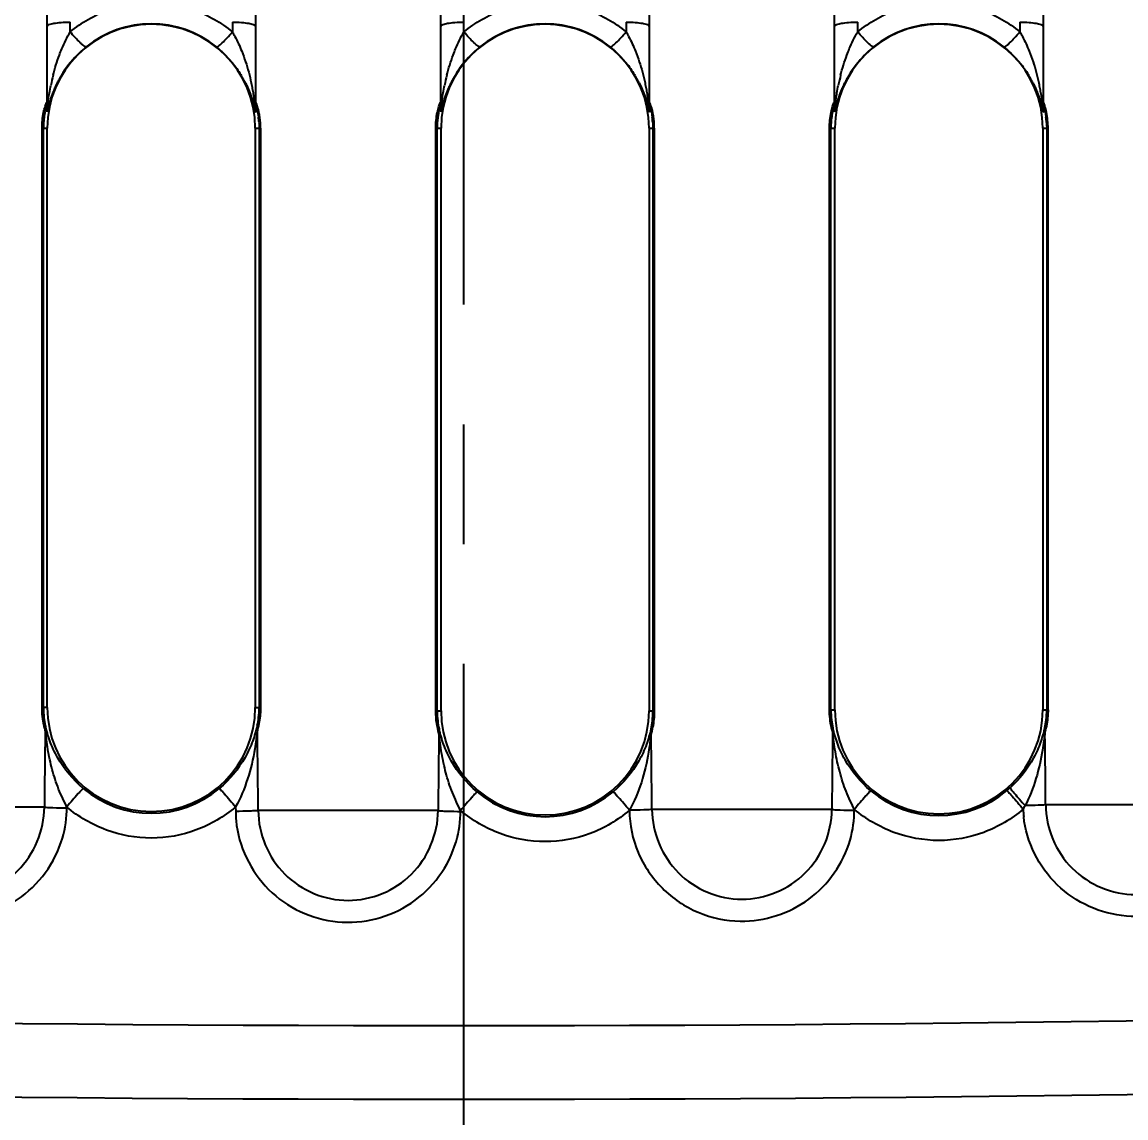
# Model space of a CAD drawing. Header units: millimetres. Extents: x 1147 to 12155, y -6137 to -4403.
# Drawn here: x 4084.55 to 4132.47, y -5401.77 to -5354.21 of the extents above; entities that cross this region are included whole.
import ezdxf

# ---------------------------------------------------------------- set-up
doc = ezdxf.new("R2010")
doc.units = ezdxf.units.MM
doc.header["$LTSCALE"] = 16.335
doc.header["$PDMODE"] = 3
doc.header["$PDSIZE"] = 0.3125
doc.linetypes.add('CENTER', pattern=[0.6, 0.375, -0.075, 0.075, -0.075])
doc.linetypes.add('HIDDEN', pattern=[0.2, 0.1, -0.1])
doc.layers.get('0').update_dxf_attribs({"linetype": 'CONTINUOUS'})
doc.layers.get('Defpoints').update_dxf_attribs({"linetype": 'CONTINUOUS'})
doc.layers.add('DEFAULT_2', color=8, linetype='HIDDEN')
doc.styles.get("Standard").update_dxf_attribs({"font": 'txt', "width": 0.8})
doc.dimstyles.get("Standard").update_dxf_attribs({"dimtxt": 0.15625, "dimasz": 0.1875, "dimexe": 0.125, "dimexo": 0.0625, "dimtad": 0, "dimtih": 1, "dimtoh": 1, "dimdsep": 46, "dimtxsty": 'Standard', "dimcen": 0.09, "dimadec": 0, "dimazin": 0, "dimtp": 0.01, "dimtm": 0.01, "dimtfac": 1, "dimtofl": 0, "dimtmove": 0, "dimatfit": 3, "dimfxl": 0, "dimtolj": 1, "dimarcsym": 0})

# ---------------------------------------------------------------- blocks, each defined once
blk = doc.blocks.new('*D706')
at = {"color": 4, "lineweight": -2}
blk.add_line((4382.928, -5433.772), (4392.478, -5433.772), dxfattribs=at)
at = {"layer": 'Defpoints', "color": 0}
for p in [(4103.729, -5263.772), (4382.866, -5433.772), (4392.478, -5433.772)]:
    blk.add_point(p, dxfattribs=at)
at = {"color": 6, "insert": (4405.811, -5433.772), "char_height": 8, "attachment_point": 5}
blk.add_mtext('\\A1;170.00', dxfattribs=at)
blk = doc.blocks.new('*D707')
at = {"color": 4, "lineweight": -2}
blk.add_line((4359.791, -5468.772), (4392.478, -5468.772), dxfattribs=at)
at = {"layer": 'Defpoints', "color": 0}
for p in [(4103.729, -5263.772), (4359.729, -5468.772), (4392.478, -5468.772)]:
    blk.add_point(p, dxfattribs=at)
at = {"color": 6, "insert": (4406.878, -5468.772), "char_height": 8, "attachment_point": 5}
blk.add_mtext('\\A1;205.00', dxfattribs=at)
blk = doc.blocks.new('*D708')
at = {"color": 4, "lineweight": -2}
blk.add_line((4103.729, -5496.244), (4103.729, -5513.096), dxfattribs=at)
at = {"layer": 'Defpoints', "color": 0}
for p in [(4103.729, -5263.772), (4103.729, -5496.181), (4103.729, -5513.096)]:
    blk.add_point(p, dxfattribs=at)
at = {"color": 6, "insert": (4103.729, -5521.096), "char_height": 8, "attachment_point": 5, "rotation": 90}
blk.add_mtext('\\A1;0.00', dxfattribs=at)
blk = doc.blocks.new('*D709')
at = {"color": 4, "lineweight": -2}
blk.add_line((4348.729, -5479.834), (4348.729, -5513.096), dxfattribs=at)
at = {"layer": 'Defpoints', "color": 0}
for p in [(4103.729, -5263.772), (4348.729, -5479.772), (4348.729, -5513.096)]:
    blk.add_point(p, dxfattribs=at)
at = {"color": 6, "insert": (4348.729, -5528.03), "char_height": 8, "attachment_point": 5, "rotation": 90}
blk.add_mtext('\\A1;245.00', dxfattribs=at)
blk = doc.blocks.new('*D710')
at = {"color": 4, "lineweight": -2}
blk.add_line((4213.729, -5274.535), (4213.729, -5513.096), dxfattribs=at)
at = {"layer": 'Defpoints', "color": 0}
for p in [(4103.729, -5263.772), (4213.729, -5274.473), (4213.729, -5513.096)]:
    blk.add_point(p, dxfattribs=at)
at = {"color": 6, "insert": (4213.729, -5525.363), "char_height": 8, "attachment_point": 5, "rotation": 90}
blk.add_mtext('\\A1;110.00', dxfattribs=at)
blk = doc.blocks.new('*D717')
at = {"color": 4, "lineweight": -2}
blk.add_line((3824.529, -5433.772), (3814.98, -5433.772), dxfattribs=at)
at = {"layer": 'Defpoints', "color": 0}
for p in [(4103.729, -5263.772), (3814.98, -5433.772), (3824.592, -5433.772)]:
    blk.add_point(p, dxfattribs=at)
at = {"color": 6, "insert": (3801.647, -5433.772), "char_height": 8, "attachment_point": 5}
blk.add_mtext('\\A1;170.00', dxfattribs=at)
blk = doc.blocks.new('*D718')
at = {"color": 4, "lineweight": -2}
blk.add_line((3847.666, -5468.772), (3814.98, -5468.772), dxfattribs=at)
at = {"layer": 'Defpoints', "color": 0}
for p in [(4103.729, -5263.772), (3814.98, -5468.772), (3847.729, -5468.772)]:
    blk.add_point(p, dxfattribs=at)
at = {"color": 6, "insert": (3800.58, -5468.772), "char_height": 8, "attachment_point": 5}
blk.add_mtext('\\A1;205.00', dxfattribs=at)
blk = doc.blocks.new('*D719')
at = {"color": 4, "lineweight": -2}
blk.add_line((3858.729, -5479.834), (3858.729, -5513.096), dxfattribs=at)
at = {"layer": 'Defpoints', "color": 0}
for p in [(4103.729, -5263.772), (3858.729, -5479.772), (3858.729, -5513.096)]:
    blk.add_point(p, dxfattribs=at)
at = {"color": 6, "insert": (3858.729, -5528.03), "char_height": 8, "attachment_point": 5, "rotation": 90}
blk.add_mtext('\\A1;245.00', dxfattribs=at)
blk = doc.blocks.new('*D720')
at = {"color": 4, "lineweight": -2}
blk.add_line((3993.729, -5274.535), (3993.729, -5513.096), dxfattribs=at)
at = {"layer": 'Defpoints', "color": 0}
for p in [(4103.729, -5263.772), (3993.729, -5274.473), (3993.729, -5513.096)]:
    blk.add_point(p, dxfattribs=at)
at = {"color": 6, "insert": (3993.729, -5525.363), "char_height": 8, "attachment_point": 5, "rotation": 90}
blk.add_mtext('\\A1;110.00', dxfattribs=at)

msp = doc.modelspace()

# ---------------------------------------------------------------- linework, layer by layer
at = {"color": 1, "linetype": 'CENTER', "ltscale": 4.241886}
msp.add_line((4103.729, -5532.772), (4103.729, -4991.772), dxfattribs=at)
at = {"color": 7, "linetype": 'Continuous'}
for p, q in [((4085.63, -5357.931), (4085.63, -5354.391)), ((4086.635, -5354.634), (4086.635, -5354.211)), ((4093.674, -5354.211), (4093.674, -5354.634)), ((4094.679, -5354.391), (4094.679, -5357.931)), ((4102.723, -5357.931), (4102.723, -5354.391)), ((4103.729, -5354.634), (4103.729, -5354.211)), ((4110.767, -5354.211), (4110.767, -5354.634)), ((4111.773, -5354.391), (4111.773, -5357.931)), ((4119.817, -5357.931), (4119.817, -5354.391)), ((4120.822, -5354.634), (4120.822, -5354.211)), ((4127.861, -5354.211), (4127.861, -5354.634)), ((4128.866, -5354.391), (4128.866, -5357.931)), ((4085.411, -5358.819), (4085.641, -5358.819)), ((4085.411, -5383.956), (4085.411, -5358.819)), ((4085.47, -5383.956), (4085.47, -5358.819)), ((4085.641, -5383.956), (4085.641, -5358.819)), ((4094.668, -5358.819), (4094.898, -5358.819)), ((4094.668, -5358.819), (4094.668, -5383.956)), ((4094.84, -5358.819), (4094.84, -5383.956)), ((4094.898, -5358.819), (4094.898, -5383.956)), ((4102.505, -5358.819), (4102.734, -5358.819)), ((4102.505, -5384.107), (4102.505, -5358.819)), ((4102.563, -5384.107), (4102.563, -5358.819)), ((4102.734, -5384.107), (4102.734, -5358.819)), ((4111.762, -5358.819), (4111.992, -5358.819)), ((4111.762, -5358.819), (4111.762, -5384.107)), ((4111.933, -5358.819), (4111.933, -5384.107)), ((4111.992, -5358.819), (4111.992, -5384.107)), ((4119.598, -5358.819), (4119.828, -5358.819)), ((4119.598, -5384.057), (4119.598, -5358.819)), ((4119.657, -5384.057), (4119.657, -5358.819)), ((4119.828, -5384.057), (4119.828, -5358.819)), ((4128.855, -5358.819), (4129.085, -5358.819)), ((4128.855, -5358.819), (4128.855, -5384.057)), ((4129.027, -5358.819), (4129.027, -5384.057)), ((4129.085, -5384.058), (4129.085, -5358.819)), ((4085.641, -5383.956), (4085.411, -5383.956)), ((4094.668, -5383.956), (4094.898, -5383.956)), ((4102.505, -5384.107), (4102.734, -5384.107)), ((4111.762, -5384.107), (4111.992, -5384.107)), ((4119.598, -5384.057), (4119.828, -5384.057)), ((4128.855, -5384.057), (4129.085, -5384.057)), ((4085.515, -5388.28), (4077.702, -5388.28)), ((4093.817, -5388.27), (4093.819, -5388.468)), ((4102.607, -5388.431), (4094.796, -5388.431)), ((4119.701, -5388.38), (4111.889, -5388.38)), ((4136.794, -5388.179), (4128.982, -5388.179))]:
    msp.add_line(p, q, dxfattribs=at)
for centre, radius, start, end in [((4090.155, -5358.819), 4.514, 0, 180), ((4090.155, -5358.766), 4.481, 50.8647, 129.1354), ((4107.248, -5358.819), 4.514, 0, 180), ((4107.248, -5358.766), 4.481, 50.8647, 129.1354), ((4124.342, -5358.819), 4.514, 0, 180), ((4124.342, -5358.766), 4.481, 50.8647, 129.1354), ((4094.966, -5358.815), 9.359, 165.7973, 168.558), ((4112.059, -5358.815), 9.359, 165.7973, 168.558), ((4129.153, -5358.815), 9.359, 165.7973, 168.558), ((4084.595, -5357.706), 1.035, 348.0413, 359.9855), ((4095.714, -5357.706), 1.035, 180.0136, 191.9603), ((4101.688, -5357.706), 1.035, 348.0413, 359.9855), ((4112.807, -5357.706), 1.035, 180.0136, 191.9603), ((4118.782, -5357.706), 1.035, 348.0413, 359.9855), ((4129.901, -5357.706), 1.035, 180.0136, 191.9603), ((4061.458, -5358.996), 24.174, 2.1155, 2.5502), ((4084.637, -5357.932), 0.993, 350.095, 0.0839), ((4095.688, -5357.93), 1.008, 180.0609, 189.8902), ((4119.949, -5359.037), 25.272, 177.7374, 177.8828), ((4117.77, -5358.95), 23.091, 177.4423, 177.7382), ((4090.81, -5358.849), 4.031, 4.0408, 7.3098), ((4078.551, -5358.996), 24.174, 2.1155, 2.5502), ((4101.731, -5357.932), 0.993, 350.095, 0.0839), ((4112.781, -5357.93), 1.008, 180.0609, 189.8902), ((4137.043, -5359.037), 25.272, 177.7374, 177.8828), ((4134.863, -5358.95), 23.091, 177.4423, 177.7382), ((4107.903, -5358.849), 4.031, 4.0408, 7.3098), ((4095.645, -5358.996), 24.174, 2.1155, 2.5502), ((4118.824, -5357.932), 0.993, 350.095, 0.0839), ((4129.875, -5357.93), 1.008, 180.0609, 189.8902), ((4154.136, -5359.037), 25.272, 177.7374, 177.8828), ((4151.957, -5358.95), 23.091, 177.4423, 177.7382), ((4124.997, -5358.849), 4.031, 4.0408, 7.3098), ((4090.155, -5383.956), 4.514, 180, 0), ((4107.248, -5384.107), 4.514, 180, 0), ((4124.342, -5384.057), 4.514, 180, 0), ((4705.493, -5393.127), 619.998, 179.241618, 179.552033), ((3477.108, -5393.142), 617.706, 0.437041, 0.762419), ((4712.598, -5393.097), 610.008, 179.245977, 179.561755), ((3500.764, -5393.099), 611.142, 0.442355, 0.75288), ((4727.06, -5392.996), 607.377, 179.24739, 179.564618), ((3520.127, -5392.949), 608.873, 0.448827, 0.746627), ((4090.155, -5383.966), 4.58, 229.8563, 310.1252), ((4124.342, -5384.066), 4.581, 229.8667, 310.1917), ((4123.99, -5383.653), 5.123, 310.2128, 312.2747), ((4107.248, -5384.116), 4.58, 229.8594, 310.1906), ((4097.923, -5388.522), 4.105, 179.2425, 184.9153), ((4123.755, -5386.034), 4.852, 331.2054, 333.2693), ((4132.264, -5388.276), 4.258, 181.2646, 185.6462), ((4103.729, -3398.597), 1999.166, 265.604566, 274.395434), ((4103.729, -3398.597), 2002.364, 265.604565, 274.395435), ((4103.729, -3398.597), 2006.619, 265.604565, 274.395435), ((4103.729, -3398.597), 2007.606, 265.604565, 274.395435)]:
    msp.add_arc(centre, radius, start, end, dxfattribs=at)
for points, knots in [([(4085.63, -5354.391), (4085.63, -5352.536), (4085.579, -5348.817), (4085.535, -5343.234), (4085.579, -5337.65), (4085.63, -5333.931), (4085.63, -5332.076)], [0, 0, 0, 0, 0.249311, 0.500002, 0.750674, 1, 1, 1, 1]), ([(4094.679, -5332.076), (4094.679, -5333.931), (4094.73, -5337.65), (4094.774, -5343.234), (4094.73, -5348.817), (4094.679, -5352.536), (4094.679, -5354.391)], [0, 0, 0, 0, 0.249324, 0.499998, 0.750687, 1, 1, 1, 1]), ([(4102.723, -5354.391), (4102.723, -5352.536), (4102.673, -5348.817), (4102.629, -5343.234), (4102.673, -5337.65), (4102.723, -5333.931), (4102.723, -5332.076)], [0, 0, 0, 0, 0.249311, 0.500002, 0.750674, 1, 1, 1, 1]), ([(4111.773, -5332.076), (4111.773, -5333.931), (4111.823, -5337.65), (4111.867, -5343.234), (4111.824, -5348.817), (4111.773, -5352.536), (4111.773, -5354.391)], [0, 0, 0, 0, 0.249324, 0.499998, 0.750687, 1, 1, 1, 1]), ([(4119.817, -5354.391), (4119.817, -5352.536), (4119.766, -5348.817), (4119.722, -5343.234), (4119.766, -5337.65), (4119.817, -5333.931), (4119.817, -5332.076)], [0, 0, 0, 0, 0.249311, 0.500002, 0.750674, 1, 1, 1, 1]), ([(4128.866, -5332.076), (4128.866, -5333.931), (4128.917, -5337.65), (4128.961, -5343.234), (4128.917, -5348.817), (4128.866, -5352.536), (4128.866, -5354.391)], [0, 0, 0, 0, 0.249325, 0.5, 0.750675, 1, 1, 1, 1]), ([(4086.635, -5354.634), (4087.122, -5354.231), (4088.246, -5353.586), (4090.155, -5353.252), (4092.063, -5353.586), (4093.187, -5354.231), (4093.674, -5354.634)], [0, 0, 0, 0, 0.249605, 0.500006, 0.750405, 1, 1, 1, 1]), ([(4103.729, -5354.634), (4104.216, -5354.231), (4105.34, -5353.586), (4107.248, -5353.252), (4109.157, -5353.586), (4110.28, -5354.231), (4110.767, -5354.634)], [0, 0, 0, 0, 0.249605, 0.500006, 0.750405, 1, 1, 1, 1]), ([(4120.822, -5354.634), (4121.309, -5354.231), (4122.433, -5353.586), (4124.342, -5353.252), (4126.25, -5353.586), (4127.374, -5354.231), (4127.861, -5354.634)], [0, 0, 0, 0, 0.249605, 0.500006, 0.750405, 1, 1, 1, 1]), ([(4085.63, -5354.391), (4085.63, -5354.354), (4085.76, -5354.295), (4085.948, -5354.256), (4086.267, -5354.218), (4086.502, -5354.211), (4086.635, -5354.211)], [0, 0, 0, 0, 0.105188, 0.315079, 0.615704, 1, 1, 1, 1]), ([(4093.674, -5354.211), (4093.807, -5354.211), (4094.042, -5354.218), (4094.362, -5354.256), (4094.549, -5354.295), (4094.679, -5354.354), (4094.679, -5354.391)], [0, 0, 0, 0, 0.384296, 0.684921, 0.894812, 1, 1, 1, 1]), ([(4102.723, -5354.391), (4102.723, -5354.354), (4102.853, -5354.295), (4103.041, -5354.256), (4103.361, -5354.218), (4103.595, -5354.211), (4103.729, -5354.211)], [0, 0, 0, 0, 0.105188, 0.315079, 0.615704, 1, 1, 1, 1]), ([(4110.767, -5354.211), (4110.901, -5354.211), (4111.136, -5354.218), (4111.455, -5354.256), (4111.643, -5354.295), (4111.773, -5354.354), (4111.773, -5354.391)], [0, 0, 0, 0, 0.384296, 0.684921, 0.894812, 1, 1, 1, 1]), ([(4119.817, -5354.391), (4119.817, -5354.354), (4119.947, -5354.295), (4120.135, -5354.256), (4120.454, -5354.218), (4120.689, -5354.211), (4120.822, -5354.211)], [0, 0, 0, 0, 0.105188, 0.315079, 0.615704, 1, 1, 1, 1]), ([(4127.861, -5354.211), (4127.994, -5354.211), (4128.229, -5354.218), (4128.549, -5354.256), (4128.736, -5354.295), (4128.866, -5354.354), (4128.866, -5354.391)], [0, 0, 0, 0, 0.384296, 0.684921, 0.894812, 1, 1, 1, 1]), ([(4086.166, -5355.64), (4086.199, -5355.551), (4086.336, -5355.207), (4086.498, -5354.872), (4086.635, -5354.634)], [0, 0, 0, 0, 0.256402, 1, 1, 1, 1]), ([(4087.326, -5355.29), (4087.314, -5355.293), (4087.278, -5355.277), (4087.223, -5355.241), (4087.147, -5355.179), (4087.018, -5355.059), (4086.844, -5354.875), (4086.705, -5354.717), (4086.635, -5354.634)], [0, 0, 0, 0, 0.038918, 0.110645, 0.213333, 0.343086, 0.66087, 1, 1, 1, 1]), ([(4092.983, -5355.29), (4092.994, -5355.293), (4093.026, -5355.281), (4093.076, -5355.249), (4093.147, -5355.192), (4093.275, -5355.076), (4093.454, -5354.888), (4093.599, -5354.723), (4093.674, -5354.634)], [0, 0, 0, 0, 0.034384, 0.097734, 0.191301, 0.314583, 0.635993, 1, 1, 1, 1]), ([(4093.674, -5354.634), (4093.712, -5354.699), (4093.862, -5354.973), (4093.993, -5355.258), (4094.081, -5355.478)], [0, 0, 0, 0, 0.242865, 1, 1, 1, 1]), ([(4103.26, -5355.64), (4103.293, -5355.551), (4103.429, -5355.207), (4103.591, -5354.872), (4103.729, -5354.634)], [0, 0, 0, 0, 0.256402, 1, 1, 1, 1]), ([(4104.42, -5355.29), (4104.408, -5355.293), (4104.372, -5355.277), (4104.316, -5355.241), (4104.24, -5355.179), (4104.111, -5355.059), (4103.937, -5354.875), (4103.799, -5354.717), (4103.729, -5354.634)], [0, 0, 0, 0, 0.038918, 0.110645, 0.213333, 0.343086, 0.66087, 1, 1, 1, 1]), ([(4110.077, -5355.29), (4110.087, -5355.293), (4110.119, -5355.281), (4110.17, -5355.249), (4110.241, -5355.192), (4110.368, -5355.076), (4110.547, -5354.888), (4110.692, -5354.723), (4110.767, -5354.634)], [0, 0, 0, 0, 0.034384, 0.097734, 0.191301, 0.314583, 0.635993, 1, 1, 1, 1]), ([(4110.767, -5354.634), (4110.805, -5354.699), (4110.956, -5354.973), (4111.086, -5355.258), (4111.174, -5355.478)], [0, 0, 0, 0, 0.242865, 1, 1, 1, 1]), ([(4120.353, -5355.64), (4120.386, -5355.551), (4120.523, -5355.207), (4120.685, -5354.872), (4120.822, -5354.634)], [0, 0, 0, 0, 0.256402, 1, 1, 1, 1]), ([(4121.513, -5355.29), (4121.501, -5355.293), (4121.465, -5355.277), (4121.41, -5355.241), (4121.334, -5355.179), (4121.205, -5355.059), (4121.031, -5354.875), (4120.892, -5354.717), (4120.822, -5354.634)], [0, 0, 0, 0, 0.038918, 0.110645, 0.213333, 0.343086, 0.66087, 1, 1, 1, 1]), ([(4127.17, -5355.29), (4127.181, -5355.293), (4127.213, -5355.281), (4127.263, -5355.249), (4127.334, -5355.192), (4127.462, -5355.076), (4127.641, -5354.888), (4127.786, -5354.723), (4127.861, -5354.634)], [0, 0, 0, 0, 0.034384, 0.097734, 0.191301, 0.314583, 0.635993, 1, 1, 1, 1]), ([(4127.861, -5354.634), (4127.899, -5354.699), (4128.049, -5354.973), (4128.18, -5355.258), (4128.268, -5355.478)], [0, 0, 0, 0, 0.242865, 1, 1, 1, 1]), ([(4087.326, -5355.29), (4087.227, -5355.371), (4086.847, -5355.706), (4086.519, -5356.1), (4086.313, -5356.418)], [0, 0, 0, 0, 0.252968, 1, 1, 1, 1]), ([(4104.42, -5355.29), (4104.32, -5355.371), (4103.94, -5355.706), (4103.612, -5356.1), (4103.407, -5356.418)], [0, 0, 0, 0, 0.252968, 1, 1, 1, 1]), ([(4121.513, -5355.29), (4121.414, -5355.371), (4121.034, -5355.706), (4120.706, -5356.1), (4120.5, -5356.418)], [0, 0, 0, 0, 0.252968, 1, 1, 1, 1]), ([(4094.383, -5356.39), (4094.424, -5356.544), (4094.48, -5356.776), (4094.542, -5357.087), (4094.583, -5357.317), (4094.619, -5357.545), (4094.641, -5357.723), (4094.661, -5357.864), (4094.664, -5357.915), (4094.679, -5357.98), (4094.679, -5357.942), (4094.679, -5357.931)], [0, 0, 0, 0, 0.292118, 0.43776, 0.581279, 0.721057, 0.856797, 0.920099, 0.965443, 0.979589, 1, 1, 1, 1]), ([(4111.476, -5356.39), (4111.518, -5356.544), (4111.573, -5356.776), (4111.636, -5357.087), (4111.677, -5357.317), (4111.712, -5357.545), (4111.735, -5357.723), (4111.754, -5357.864), (4111.757, -5357.915), (4111.773, -5357.98), (4111.773, -5357.942), (4111.773, -5357.931)], [0, 0, 0, 0, 0.292118, 0.43776, 0.581279, 0.721057, 0.856797, 0.920099, 0.965443, 0.979589, 1, 1, 1, 1]), ([(4128.57, -5356.39), (4128.611, -5356.544), (4128.667, -5356.776), (4128.729, -5357.087), (4128.77, -5357.317), (4128.806, -5357.545), (4128.828, -5357.723), (4128.848, -5357.864), (4128.851, -5357.915), (4128.866, -5357.98), (4128.866, -5357.942), (4128.866, -5357.931)], [0, 0, 0, 0, 0.292118, 0.43776, 0.581279, 0.721057, 0.856797, 0.920099, 0.965443, 0.979589, 1, 1, 1, 1]), ([(4085.63, -5357.931), (4085.63, -5358.044), (4085.693, -5357.505), (4085.729, -5357.306), (4085.771, -5357.066), (4085.793, -5356.959)], [0, 0, 0, 0, 0.344457, 0.666871, 1, 1, 1, 1]), ([(4102.723, -5357.931), (4102.723, -5358.044), (4102.786, -5357.505), (4102.822, -5357.306), (4102.865, -5357.066), (4102.886, -5356.959)], [0, 0, 0, 0, 0.344457, 0.666871, 1, 1, 1, 1]), ([(4119.817, -5357.931), (4119.817, -5358.044), (4119.88, -5357.505), (4119.916, -5357.306), (4119.958, -5357.066), (4119.98, -5356.959)], [0, 0, 0, 0, 0.344457, 0.666871, 1, 1, 1, 1]), ([(4085.411, -5358.819), (4085.411, -5358.585), (4085.442, -5358.262), (4085.533, -5357.9), (4085.578, -5357.766), (4085.601, -5357.718)], [0, 0, 0, 0, 0.624758, 0.85802, 1, 1, 1, 1]), ([(4085.601, -5357.718), (4085.607, -5357.706), (4085.62, -5357.668), (4085.63, -5357.699), (4085.63, -5357.706)], [0, 0, 0, 0, 0.641827, 1, 1, 1, 1]), ([(4094.898, -5358.819), (4094.898, -5358.737), (4094.892, -5358.574), (4094.87, -5358.348), (4094.828, -5358.121), (4094.801, -5357.971), (4094.679, -5357.618), (4094.679, -5357.706)], [0, 0, 0, 0, 0.215172, 0.421412, 0.609621, 0.770699, 1, 1, 1, 1]), ([(4102.505, -5358.819), (4102.505, -5358.585), (4102.535, -5358.262), (4102.627, -5357.9), (4102.671, -5357.766), (4102.694, -5357.718)], [0, 0, 0, 0, 0.624758, 0.85802, 1, 1, 1, 1]), ([(4102.694, -5357.718), (4102.7, -5357.706), (4102.714, -5357.668), (4102.723, -5357.699), (4102.723, -5357.706)], [0, 0, 0, 0, 0.641827, 1, 1, 1, 1]), ([(4111.992, -5358.819), (4111.992, -5358.737), (4111.986, -5358.574), (4111.964, -5358.348), (4111.922, -5358.121), (4111.894, -5357.971), (4111.773, -5357.618), (4111.773, -5357.706)], [0, 0, 0, 0, 0.215172, 0.421412, 0.609621, 0.770699, 1, 1, 1, 1]), ([(4119.598, -5358.819), (4119.598, -5358.585), (4119.629, -5358.262), (4119.72, -5357.9), (4119.765, -5357.766), (4119.788, -5357.718)], [0, 0, 0, 0, 0.624758, 0.85802, 1, 1, 1, 1]), ([(4119.788, -5357.718), (4119.794, -5357.706), (4119.807, -5357.668), (4119.817, -5357.699), (4119.817, -5357.706)], [0, 0, 0, 0, 0.641827, 1, 1, 1, 1]), ([(4128.895, -5357.718), (4128.89, -5357.706), (4128.876, -5357.668), (4128.866, -5357.699), (4128.866, -5357.706)], [0, 0, 0, 0, 0.642464, 1, 1, 1, 1]), ([(4129.085, -5358.819), (4129.085, -5358.585), (4129.054, -5358.262), (4128.963, -5357.9), (4128.918, -5357.766), (4128.895, -5357.718)], [0, 0, 0, 0, 0.62455, 0.85792, 1, 1, 1, 1]), ([(4085.607, -5357.92), (4085.607, -5357.915), (4085.605, -5357.897), (4085.579, -5357.936), (4085.57, -5357.985), (4085.539, -5358.095), (4085.516, -5358.233), (4085.501, -5358.339), (4085.495, -5358.397)], [0, 0, 0, 0, 0.030803, 0.058491, 0.180435, 0.388705, 0.667761, 1, 1, 1, 1]), ([(4094.702, -5357.92), (4094.702, -5357.915), (4094.703, -5357.899), (4094.728, -5357.928), (4094.735, -5357.974), (4094.764, -5358.067), (4094.786, -5358.19), (4094.801, -5358.285), (4094.807, -5358.336)], [0, 0, 0, 0, 0.034043, 0.059513, 0.177445, 0.383241, 0.662653, 1, 1, 1, 1]), ([(4102.701, -5357.92), (4102.701, -5357.915), (4102.698, -5357.897), (4102.673, -5357.936), (4102.664, -5357.985), (4102.632, -5358.095), (4102.609, -5358.233), (4102.595, -5358.339), (4102.588, -5358.397)], [0, 0, 0, 0, 0.030803, 0.058491, 0.180435, 0.388705, 0.667761, 1, 1, 1, 1]), ([(4111.795, -5357.92), (4111.796, -5357.915), (4111.797, -5357.899), (4111.822, -5357.928), (4111.828, -5357.974), (4111.858, -5358.067), (4111.88, -5358.19), (4111.894, -5358.285), (4111.901, -5358.336)], [0, 0, 0, 0, 0.034043, 0.059513, 0.177445, 0.383241, 0.662653, 1, 1, 1, 1]), ([(4119.794, -5357.92), (4119.794, -5357.915), (4119.792, -5357.897), (4119.766, -5357.936), (4119.757, -5357.985), (4119.726, -5358.095), (4119.703, -5358.233), (4119.688, -5358.339), (4119.682, -5358.397)], [0, 0, 0, 0, 0.030803, 0.058491, 0.180435, 0.388705, 0.667761, 1, 1, 1, 1]), ([(4128.889, -5357.92), (4128.889, -5357.915), (4128.89, -5357.899), (4128.915, -5357.928), (4128.922, -5357.974), (4128.951, -5358.067), (4128.973, -5358.19), (4128.988, -5358.285), (4128.994, -5358.336)], [0, 0, 0, 0, 0.034043, 0.059513, 0.177445, 0.383241, 0.662653, 1, 1, 1, 1]), ([(4085.495, -5358.397), (4085.491, -5358.431), (4085.477, -5358.571), (4085.47, -5358.712), (4085.47, -5358.819)], [0, 0, 0, 0, 0.240834, 1, 1, 1, 1]), ([(4102.588, -5358.397), (4102.584, -5358.431), (4102.57, -5358.571), (4102.563, -5358.712), (4102.563, -5358.819)], [0, 0, 0, 0, 0.240834, 1, 1, 1, 1]), ([(4119.682, -5358.397), (4119.678, -5358.431), (4119.664, -5358.571), (4119.657, -5358.712), (4119.657, -5358.819)], [0, 0, 0, 0, 0.240834, 1, 1, 1, 1]), ([(4085.55, -5384.921), (4085.531, -5384.861), (4085.446, -5384.547), (4085.411, -5384.219), (4085.411, -5383.956)], [0, 0, 0, 0, 0.193115, 1, 1, 1, 1]), ([(4085.47, -5383.956), (4085.47, -5384.102), (4085.487, -5384.364), (4085.527, -5384.624), (4085.555, -5384.736)], [0, 0, 0, 0, 0.557374, 1, 1, 1, 1]), ([(4094.754, -5384.738), (4094.782, -5384.625), (4094.822, -5384.365), (4094.84, -5384.103), (4094.84, -5383.956)], [0, 0, 0, 0, 0.442066, 1, 1, 1, 1]), ([(4094.898, -5383.956), (4094.898, -5384.051), (4094.885, -5384.377), (4094.829, -5384.703), (4094.759, -5384.923)], [0, 0, 0, 0, 0.291502, 1, 1, 1, 1]), ([(4102.642, -5385.069), (4102.604, -5384.933), (4102.526, -5384.617), (4102.507, -5384.291), (4102.505, -5384.107)], [0, 0, 0, 0, 0.434871, 1, 1, 1, 1]), ([(4102.563, -5384.107), (4102.563, -5384.253), (4102.581, -5384.514), (4102.62, -5384.772), (4102.648, -5384.885)], [0, 0, 0, 0, 0.556979, 1, 1, 1, 1]), ([(4111.849, -5384.884), (4111.876, -5384.772), (4111.916, -5384.513), (4111.933, -5384.252), (4111.933, -5384.107)], [0, 0, 0, 0, 0.443323, 1, 1, 1, 1]), ([(4111.992, -5384.107), (4111.992, -5384.201), (4111.978, -5384.526), (4111.923, -5384.849), (4111.854, -5385.068)], [0, 0, 0, 0, 0.29065, 1, 1, 1, 1]), ([(4119.736, -5385.018), (4119.717, -5384.958), (4119.633, -5384.644), (4119.598, -5384.318), (4119.598, -5384.057)], [0, 0, 0, 0, 0.193941, 1, 1, 1, 1]), ([(4119.657, -5384.057), (4119.657, -5384.202), (4119.674, -5384.463), (4119.714, -5384.721), (4119.741, -5384.834)], [0, 0, 0, 0, 0.55649, 1, 1, 1, 1]), ([(4128.943, -5384.831), (4128.97, -5384.719), (4129.009, -5384.461), (4129.027, -5384.201), (4129.027, -5384.057)], [0, 0, 0, 0, 0.444073, 1, 1, 1, 1]), ([(4129.085, -5384.058), (4129.085, -5384.151), (4129.072, -5384.474), (4129.017, -5384.796), (4128.949, -5385.015)], [0, 0, 0, 0, 0.289855, 1, 1, 1, 1]), ([(4087.202, -5387.467), (4086.756, -5387.091), (4086.199, -5386.422), (4085.744, -5385.44), (4085.61, -5384.961), (4085.555, -5384.736)], [0, 0, 0, 0, 0.540344, 0.785469, 1, 1, 1, 1]), ([(4086.507, -5388.318), (4086.378, -5388.046), (4086.112, -5387.507), (4085.842, -5386.65), (4085.655, -5385.787), (4085.578, -5385.208), (4085.55, -5384.921)], [0, 0, 0, 0, 0.254709, 0.506925, 0.756485, 1, 1, 1, 1]), ([(4094.754, -5384.738), (4094.701, -5384.963), (4094.564, -5385.441), (4094.11, -5386.423), (4093.553, -5387.094), (4093.106, -5387.468)], [0, 0, 0, 0, 0.214271, 0.459307, 1, 1, 1, 1]), ([(4094.759, -5384.923), (4094.729, -5385.2), (4094.638, -5385.921), (4094.369, -5387.059), (4094.03, -5387.886), (4093.817, -5388.27)], [0, 0, 0, 0, 0.238852, 0.62341, 1, 1, 1, 1]), ([(4103.6, -5388.468), (4103.471, -5388.196), (4103.204, -5387.657), (4102.934, -5386.799), (4102.748, -5385.936), (4102.671, -5385.356), (4102.642, -5385.069)], [0, 0, 0, 0, 0.254698, 0.506882, 0.756414, 1, 1, 1, 1]), ([(4104.295, -5387.618), (4103.85, -5387.242), (4103.292, -5386.573), (4102.837, -5385.59), (4102.703, -5385.11), (4102.648, -5384.885)], [0, 0, 0, 0, 0.540115, 0.785165, 1, 1, 1, 1]), ([(4111.849, -5384.884), (4111.794, -5385.11), (4111.66, -5385.589), (4111.205, -5386.571), (4110.649, -5387.239), (4110.204, -5387.615)], [0, 0, 0, 0, 0.214896, 0.459927, 1, 1, 1, 1]), ([(4111.854, -5385.068), (4111.824, -5385.346), (4111.733, -5386.068), (4111.465, -5387.207), (4111.127, -5388.034), (4110.914, -5388.418)], [0, 0, 0, 0, 0.239284, 0.6236, 1, 1, 1, 1]), ([(4120.693, -5388.418), (4120.564, -5388.145), (4120.297, -5387.606), (4120.027, -5386.748), (4119.841, -5385.885), (4119.764, -5385.305), (4119.736, -5385.018)], [0, 0, 0, 0, 0.254693, 0.50687, 0.756396, 1, 1, 1, 1]), ([(4121.389, -5387.568), (4120.943, -5387.192), (4120.386, -5386.522), (4119.93, -5385.539), (4119.796, -5385.059), (4119.741, -5384.834)], [0, 0, 0, 0, 0.540051, 0.785078, 1, 1, 1, 1]), ([(4128.943, -5384.831), (4128.891, -5385.045), (4128.766, -5385.498), (4128.349, -5386.431), (4127.843, -5387.074), (4127.436, -5387.443)], [0, 0, 0, 0, 0.215596, 0.46078, 1, 1, 1, 1]), ([(4128.949, -5385.015), (4128.921, -5385.278), (4128.783, -5386.376), (4128.475, -5387.467), (4128.089, -5388.217)], [0, 0, 0, 0, 0.239001, 1, 1, 1, 1]), ([(4087.202, -5387.467), (4087.193, -5387.471), (4087.171, -5387.496), (4087.124, -5387.541), (4087.055, -5387.618), (4086.923, -5387.765), (4086.73, -5387.989), (4086.568, -5388.178), (4086.484, -5388.278)], [0, 0, 0, 0, 0.027297, 0.089051, 0.183877, 0.310287, 0.639137, 1, 1, 1, 1]), ([(4093.106, -5387.468), (4093.115, -5387.472), (4093.137, -5387.496), (4093.183, -5387.541), (4093.251, -5387.617), (4093.382, -5387.762), (4093.573, -5387.983), (4093.734, -5388.171), (4093.817, -5388.27)], [0, 0, 0, 0, 0.027288, 0.088896, 0.183499, 0.309662, 0.63825, 1, 1, 1, 1]), ([(4121.389, -5387.568), (4121.38, -5387.572), (4121.359, -5387.597), (4121.311, -5387.643), (4121.243, -5387.719), (4121.11, -5387.867), (4120.917, -5388.09), (4120.755, -5388.28), (4120.671, -5388.38)], [0, 0, 0, 0, 0.027279, 0.089016, 0.18383, 0.310239, 0.639121, 1, 1, 1, 1]), ([(4127.298, -5387.565), (4127.307, -5387.569), (4127.328, -5387.594), (4127.375, -5387.639), (4127.442, -5387.715), (4127.574, -5387.861), (4127.765, -5388.082), (4127.926, -5388.27), (4128.009, -5388.369)], [0, 0, 0, 0, 0.027228, 0.088833, 0.183461, 0.309666, 0.638335, 1, 1, 1, 1]), ([(4127.436, -5387.443), (4127.438, -5387.453), (4127.458, -5387.477), (4127.491, -5387.527), (4127.552, -5387.601), (4127.669, -5387.743), (4127.851, -5387.951), (4128.006, -5388.126), (4128.089, -5388.217)], [0, 0, 0, 0, 0.02766, 0.08886, 0.182595, 0.307625, 0.634578, 1, 1, 1, 1]), ([(4104.295, -5387.618), (4104.287, -5387.622), (4104.265, -5387.647), (4104.218, -5387.693), (4104.149, -5387.769), (4104.016, -5387.917), (4103.823, -5388.14), (4103.662, -5388.33), (4103.578, -5388.429)], [0, 0, 0, 0, 0.027281, 0.089022, 0.183841, 0.310251, 0.639125, 1, 1, 1, 1]), ([(4110.914, -5388.418), (4110.83, -5388.32), (4110.67, -5388.132), (4110.479, -5387.911), (4110.348, -5387.765), (4110.281, -5387.69), (4110.234, -5387.644), (4110.213, -5387.619), (4110.204, -5387.615)], [0, 0, 0, 0, 0.361758, 0.690398, 0.81658, 0.911188, 0.972778, 1, 1, 1, 1]), ([(4077.702, -5388.28), (4077.707, -5388.787), (4077.922, -5389.807), (4078.779, -5391.107), (4080.079, -5391.965), (4081.603, -5392.285), (4083.129, -5391.968), (4084.432, -5391.112), (4085.293, -5389.81), (4085.51, -5388.788), (4085.514, -5388.28)], [0, 0, 0, 0, 0.125081, 0.249968, 0.374855, 0.49963, 0.624436, 0.749443, 0.874589, 1, 1, 1, 1]), ([(4085.515, -5388.28), (4085.558, -5388.287), (4085.68, -5388.295), (4086.011, -5388.312), (4086.298, -5388.317), (4086.507, -5388.318)], [0, 0, 0, 0, 0.133794, 0.36821, 1, 1, 1, 1]), ([(4093.817, -5388.27), (4093.311, -5388.695), (4092.149, -5389.388), (4090.156, -5389.744), (4088.162, -5389.388), (4087, -5388.699), (4086.487, -5388.282)], [0, 0, 0, 0, 0.249958, 0.499962, 0.749975, 1, 1, 1, 1]), ([(4094.796, -5388.431), (4094.753, -5388.438), (4094.634, -5388.445), (4094.308, -5388.462), (4094.025, -5388.466), (4093.818, -5388.468)], [0, 0, 0, 0, 0.132532, 0.365147, 1, 1, 1, 1]), ([(4094.796, -5388.431), (4094.8, -5388.938), (4095.016, -5389.957), (4095.873, -5391.258), (4097.172, -5392.116), (4098.697, -5392.436), (4100.223, -5392.119), (4101.526, -5391.263), (4102.386, -5389.961), (4102.603, -5388.939), (4102.607, -5388.431)], [0, 0, 0, 0, 0.125082, 0.249973, 0.374864, 0.499641, 0.624444, 0.749446, 0.874588, 1, 1, 1, 1]), ([(4102.607, -5388.431), (4102.651, -5388.438), (4102.773, -5388.446), (4103.104, -5388.462), (4103.391, -5388.466), (4103.6, -5388.468)], [0, 0, 0, 0, 0.133867, 0.368269, 1, 1, 1, 1]), ([(4110.911, -5388.42), (4110.407, -5388.847), (4109.244, -5389.541), (4107.25, -5389.896), (4105.255, -5389.54), (4104.093, -5388.85), (4103.58, -5388.433)], [0, 0, 0, 0, 0.249955, 0.49996, 0.749974, 1, 1, 1, 1]), ([(4111.889, -5388.38), (4111.846, -5388.387), (4111.727, -5388.395), (4111.401, -5388.412), (4111.118, -5388.416), (4110.911, -5388.418)], [0, 0, 0, 0, 0.132461, 0.365063, 1, 1, 1, 1]), ([(4110.911, -5388.42), (4110.916, -5389.044), (4111.178, -5390.303), (4112.258, -5391.885), (4113.844, -5392.963), (4115.103, -5393.217), (4115.726, -5393.229)], [0, 0, 0, 0, 0.249887, 0.499918, 0.749957, 1, 1, 1, 1]), ([(4111.889, -5388.38), (4111.893, -5388.887), (4112.109, -5389.907), (4112.966, -5391.207), (4114.266, -5392.065), (4115.791, -5392.385), (4117.316, -5392.069), (4118.619, -5391.212), (4119.48, -5389.911), (4119.696, -5388.889), (4119.701, -5388.38)], [0, 0, 0, 0, 0.125087, 0.249988, 0.374886, 0.499665, 0.624464, 0.749457, 0.874592, 1, 1, 1, 1]), ([(4119.701, -5388.38), (4119.745, -5388.387), (4119.867, -5388.395), (4120.197, -5388.412), (4120.484, -5388.416), (4120.693, -5388.418)], [0, 0, 0, 0, 0.13389, 0.368294, 1, 1, 1, 1]), ([(4128.008, -5388.37), (4127.502, -5388.797), (4126.339, -5389.491), (4124.345, -5389.847), (4122.349, -5389.491), (4121.187, -5388.801), (4120.674, -5388.383)], [0, 0, 0, 0, 0.249961, 0.499964, 0.749977, 1, 1, 1, 1]), ([(4128.982, -5388.179), (4128.876, -5388.197), (4128.577, -5388.204), (4128.28, -5388.215), (4128.089, -5388.217)], [0, 0, 0, 0, 0.359009, 1, 1, 1, 1]), ([(4128.982, -5388.179), (4128.986, -5388.686), (4129.202, -5389.706), (4130.06, -5391.006), (4131.36, -5391.864), (4132.884, -5392.184), (4134.41, -5391.868), (4135.713, -5391.011), (4136.573, -5389.71), (4136.79, -5388.688), (4136.794, -5388.179)], [0, 0, 0, 0, 0.125094, 0.250005, 0.374912, 0.499693, 0.624487, 0.749471, 0.874598, 1, 1, 1, 1]), ([(4076.74, -5388.727), (4076.79, -5389.282), (4077.117, -5390.377), (4078.086, -5391.777), (4079.491, -5392.754), (4081.139, -5393.201), (4082.842, -5393.07), (4084.401, -5392.372), (4085.633, -5391.189), (4086.134, -5390.164), (4086.298, -5389.63)], [0, 0, 0, 0, 0.124917, 0.249884, 0.37492, 0.499938, 0.624964, 0.74998, 0.874998, 1, 1, 1, 1]), ([(4093.833, -5388.874), (4093.882, -5389.429), (4094.209, -5390.525), (4095.178, -5391.925), (4096.582, -5392.903), (4098.229, -5393.351), (4099.932, -5393.221), (4101.492, -5392.524), (4102.724, -5391.342), (4103.226, -5390.317), (4103.39, -5389.783)], [0, 0, 0, 0, 0.124917, 0.249885, 0.37492, 0.499937, 0.624963, 0.749979, 0.874997, 1, 1, 1, 1]), ([(4137.59, -5389.485), (4137.432, -5390.019), (4136.941, -5391.047), (4135.724, -5392.242), (4134.175, -5392.955), (4132.476, -5393.106), (4130.826, -5392.679), (4129.412, -5391.722), (4128.424, -5390.338), (4128.083, -5389.249), (4128.027, -5388.695)], [0, 0, 0, 0, 0.125004, 0.250023, 0.37504, 0.500067, 0.625084, 0.750121, 0.875087, 1, 1, 1, 1]), ([(4115.726, -5393.229), (4116.254, -5393.231), (4117.318, -5393.075), (4118.752, -5392.342), (4119.877, -5391.189), (4120.338, -5390.217), (4120.49, -5389.712)], [0, 0, 0, 0, 0.250009, 0.500022, 0.750022, 1, 1, 1, 1])]:
    msp.add_open_spline(points, degree=3, knots=knots, dxfattribs=at)
for points in [[(4094.081, -5355.478), (4094.2, -5355.775), (4094.299, -5356.081), (4094.383, -5356.39)], [(4111.174, -5355.478), (4111.293, -5355.775), (4111.393, -5356.081), (4111.476, -5356.39)], [(4128.268, -5355.478), (4128.387, -5355.775), (4128.486, -5356.081), (4128.57, -5356.39)], [(4085.893, -5356.519), (4085.968, -5356.222), (4086.059, -5355.928), (4086.166, -5355.64)], [(4102.986, -5356.519), (4103.062, -5356.222), (4103.152, -5355.928), (4103.26, -5355.64)], [(4120.08, -5356.519), (4120.155, -5356.222), (4120.246, -5355.928), (4120.353, -5355.64)], [(4094.83, -5358.565), (4094.836, -5358.649), (4094.84, -5358.734), (4094.84, -5358.819)], [(4111.924, -5358.565), (4111.93, -5358.649), (4111.933, -5358.734), (4111.933, -5358.819)], [(4129.017, -5358.565), (4129.023, -5358.649), (4129.027, -5358.734), (4129.027, -5358.819)], [(4085.555, -5384.736), (4085.562, -5384.797), (4085.56, -5384.86), (4085.55, -5384.921)], [(4094.754, -5384.738), (4094.747, -5384.799), (4094.748, -5384.862), (4094.759, -5384.923)], [(4102.648, -5384.885), (4102.655, -5384.946), (4102.653, -5385.008), (4102.642, -5385.069)], [(4111.849, -5384.884), (4111.841, -5384.945), (4111.843, -5385.008), (4111.854, -5385.068)], [(4119.741, -5384.834), (4119.748, -5384.895), (4119.746, -5384.957), (4119.736, -5385.018)], [(4128.943, -5384.831), (4128.936, -5384.892), (4128.938, -5384.955), (4128.949, -5385.015)], [(4086.298, -5389.63), (4086.428, -5389.195), (4086.487, -5388.736), (4086.487, -5388.282)], [(4103.39, -5389.783), (4103.52, -5389.348), (4103.58, -5388.887), (4103.58, -5388.433)], [(4120.49, -5389.712), (4120.616, -5389.283), (4120.674, -5388.83), (4120.674, -5388.383)]]:
    msp.add_open_spline(points, degree=3, dxfattribs=at)
at = {"layer": 'DEFAULT_2', "color": 8, "linetype": 'HIDDEN'}
for centre, radius, start, end in [((4090.314, -5359.003), 4.763, 147.1309, 150.6067), ((4107.408, -5359.003), 4.763, 147.1309, 150.6067), ((4124.501, -5359.003), 4.763, 147.1309, 150.6067), ((4090.002, -5358.999), 4.755, 26.8392, 30.8929), ((4107.096, -5358.999), 4.755, 26.8392, 30.8929), ((4124.189, -5358.999), 4.755, 26.8392, 30.8929)]:
    msp.add_arc(centre, radius, start, end, dxfattribs=at)
for points, knots in [([(4092.983, -5355.29), (4093.094, -5355.38), (4093.513, -5355.753), (4093.868, -5356.198), (4094.083, -5356.557)], [0, 0, 0, 0, 0.253738, 1, 1, 1, 1]), ([(4110.077, -5355.29), (4110.187, -5355.38), (4110.606, -5355.753), (4110.961, -5356.198), (4111.176, -5356.557)], [0, 0, 0, 0, 0.253738, 1, 1, 1, 1]), ([(4127.17, -5355.29), (4127.281, -5355.38), (4127.7, -5355.753), (4128.055, -5356.198), (4128.27, -5356.557)], [0, 0, 0, 0, 0.253738, 1, 1, 1, 1]), ([(4086.164, -5356.665), (4086.094, -5356.79), (4085.967, -5357.041), (4085.814, -5357.424), (4085.719, -5357.739), (4085.661, -5357.964), (4085.641, -5358.062), (4085.628, -5358.101)], [0, 0, 0, 0, 0.278231, 0.548124, 0.804319, 0.919028, 1, 1, 1, 1]), ([(4094.245, -5356.852), (4094.309, -5356.978), (4094.419, -5357.218), (4094.57, -5357.659), (4094.602, -5357.793), (4094.692, -5358.144), (4094.694, -5358.103)], [0, 0, 0, 0, 0.319038, 0.626564, 0.906686, 1, 1, 1, 1]), ([(4103.258, -5356.665), (4103.188, -5356.79), (4103.061, -5357.041), (4102.907, -5357.424), (4102.813, -5357.739), (4102.755, -5357.964), (4102.735, -5358.062), (4102.721, -5358.101)], [0, 0, 0, 0, 0.278231, 0.548124, 0.804319, 0.919028, 1, 1, 1, 1]), ([(4111.338, -5356.852), (4111.402, -5356.978), (4111.513, -5357.218), (4111.663, -5357.659), (4111.695, -5357.793), (4111.786, -5358.144), (4111.788, -5358.103)], [0, 0, 0, 0, 0.319038, 0.626564, 0.906686, 1, 1, 1, 1]), ([(4120.351, -5356.665), (4120.281, -5356.79), (4120.154, -5357.041), (4120.001, -5357.424), (4119.906, -5357.739), (4119.848, -5357.964), (4119.828, -5358.062), (4119.815, -5358.101)], [0, 0, 0, 0, 0.278231, 0.548124, 0.804319, 0.919028, 1, 1, 1, 1]), ([(4128.432, -5356.852), (4128.496, -5356.978), (4128.606, -5357.218), (4128.757, -5357.659), (4128.789, -5357.793), (4128.879, -5358.144), (4128.881, -5358.103)], [0, 0, 0, 0, 0.319038, 0.626564, 0.906686, 1, 1, 1, 1])]:
    msp.add_open_spline(points, degree=3, knots=knots, dxfattribs=at)

# ---------------------------------------------------------------- dimensions: what is measured, and where the dimension line sits
for feature_location, offset, dtype, origin, picture, middle in [((3847.729, -5468.772), (-32.749, 0), 0, (4103.729, -5263.772), '*D718', (3800.58, -5468.772)), ((3824.592, -5433.772), (-9.612, 0), 0, (4103.729, -5263.772), '*D717', (3801.647, -5433.772)), ((3858.729, -5479.772), (0, -33.325), 1, (4103.729, -5263.772), '*D719', (3858.729, -5528.03)), ((3993.729, -5274.473), (0, -238.624), 1, (4103.729, -5263.772), '*D720', (3993.729, -5525.363)), ((4103.728899025, -5496.181375722), (0, -16.915089417), 1, (4103.728899025, -5263.771513564), '*D708', (4103.728899025, -5521.09646514)), ((4382.866, -5433.772), (9.612, 0), 0, (4103.729, -5263.772), '*D706', (4405.811, -5433.772)), ((4359.729, -5468.772), (32.749, 0), 0, (4103.729, -5263.772), '*D707', (4406.878, -5468.772)), ((4348.729, -5479.772), (0, -33.325), 1, (4103.729, -5263.772), '*D709', (4348.729, -5528.03)), ((4213.729, -5274.473), (0, -238.624), 1, (4103.729, -5263.772), '*D710', (4213.729, -5525.363))]:
    dim = msp.add_ordinate_dim(feature_location=feature_location, offset=offset, dtype=dtype, origin=origin, dimstyle='Standard', override={"dimtxt": 8, "dimasz": 10, "dimgap": 0, "dimtih": 0, "dimtoh": 0, "dimzin": 0, "dimcen": 0, "dimclrd": 4, "dimclre": 4, "dimclrt": 6, "dimadec": 2, "dimtp": 0, "dimtm": 0, "dimtzin": 0})
    dim.commit()
    dim.dimension.update_dxf_attribs({"geometry": picture, "text_midpoint": middle})

doc.saveas('drawing.dxf')
